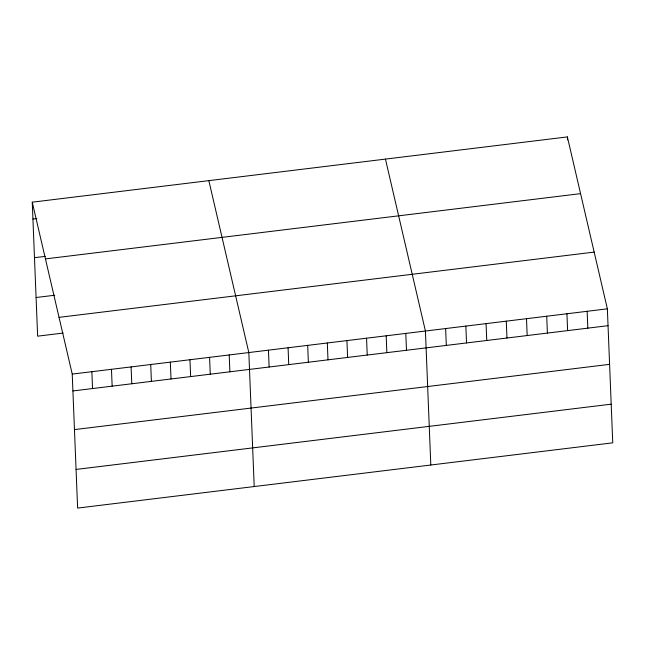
<?xml version="1.0" encoding="UTF-8"?>
<svg xmlns="http://www.w3.org/2000/svg" width="645" height="645" viewBox="0 0 645 645"><rect width="100%" height="100%" fill="white"/><g stroke="black" fill="none" stroke-linecap="round" stroke-linejoin="round"><path stroke-width="0.97" d="M32.25 202.175L567.382 136.917L607.364 308.834L612.75 442.825L77.618 508.083L72.232 374.092L32.25 202.175L37.636 336.166L63.137 333.062M32.927 219.034L36.854 218.55M34.483 257.686L45.271 256.371M45.44 258.911L580.581 193.645M36.08 297.514L54.72 295.241M59.042 317.356L594.174 252.098M72.232 374.092L607.364 308.834M72.909 390.943L608.042 325.685M74.465 429.602L609.598 364.344M76.062 469.431L611.194 404.165M385.444 159.105L425.426 331.022L430.804 465.013M208.843 180.64L248.825 352.557L254.211 486.548M587.152 311.293L587.829 328.152M567.382 136.917L567.503 139.892M566.939 313.76L567.616 330.619M546.718 316.227L547.395 333.078M526.505 318.695L527.183 335.545M506.285 321.162L506.962 338.012M486.072 323.621L486.749 340.479M465.851 326.088L466.529 342.947M445.639 328.555L446.316 345.406M405.802 333.409L406.479 350.267M386.178 335.803L386.855 352.662M366.553 338.198L367.231 355.056M346.937 340.592L347.615 357.443M327.313 342.987L327.991 359.837M307.689 345.373L308.366 362.232M288.073 347.768L288.75 364.627M268.449 350.162L269.126 367.021M229.209 354.952L229.886 371.802M209.585 357.338L210.262 374.197M189.961 359.733L190.638 376.591M170.336 362.127L171.014 378.978M150.72 364.522L151.398 381.372M131.096 366.916L131.774 383.767M111.472 369.303L112.149 386.161M91.856 371.697L92.533 388.556"/></g></svg>
